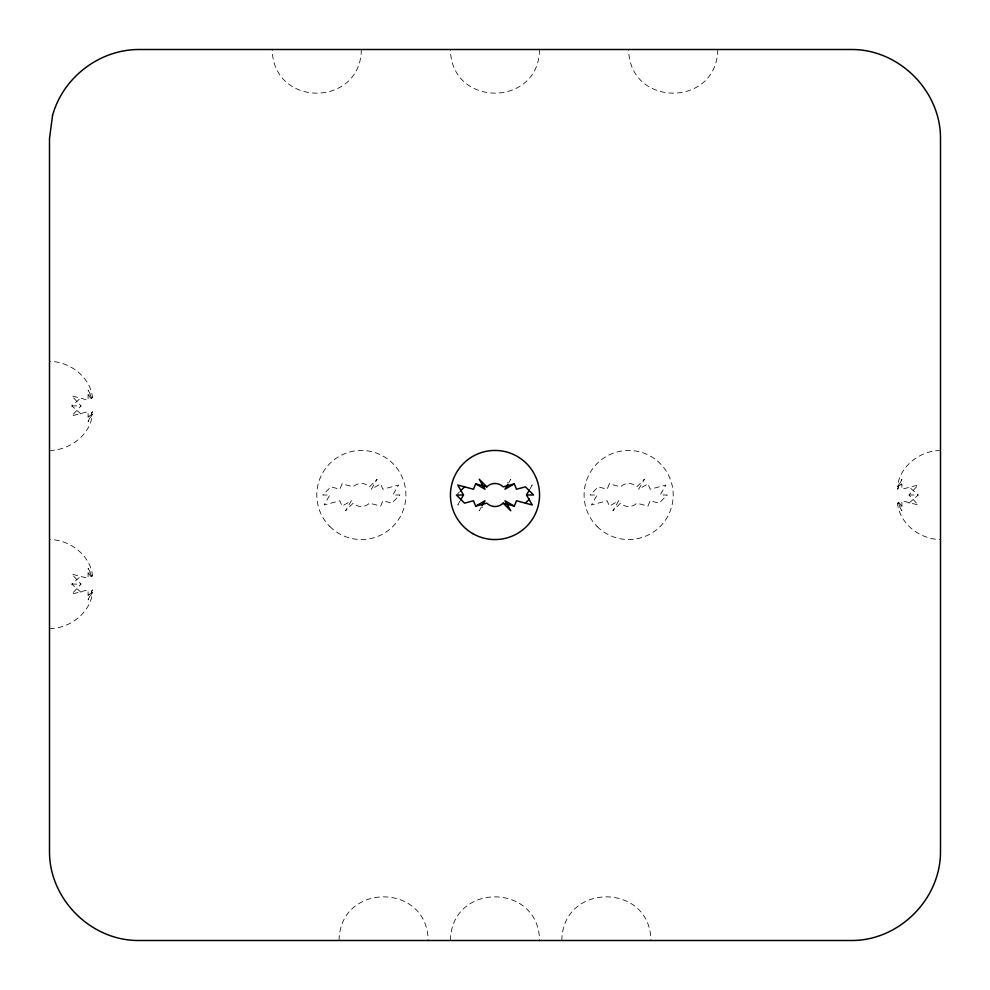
<?xml version="1.0" encoding="UTF-8"?>
<svg xmlns="http://www.w3.org/2000/svg" width="990" height="990" viewBox="0 0 990 990"><rect width="100%" height="100%" fill="white"/><g stroke="black" fill="none" stroke-linecap="round" stroke-linejoin="round"><path stroke-width="0.74" stroke-dasharray="4.95 3.71" d="M361.35 49.5C360.669 107.687 272.931 107.687 272.25 49.5M339.075 940.5C339.756 882.313 427.494 882.313 428.175 940.5M539.55 49.5C538.869 107.687 451.131 107.687 450.45 49.5M450.45 940.5C451.131 882.313 538.869 882.313 539.55 940.5M561.825 940.5C562.506 882.313 650.244 882.313 650.925 940.5M717.75 49.5C717.069 107.687 629.331 107.687 628.65 49.5M459.892 501.237L457.739 504.987L461.835 503.885M481.412 507.004L479.247 510.753L482.501 507.499M508.588 482.996L510.753 479.247L507.499 482.501M530.108 488.763L532.261 485.013L528.165 486.115M49.5 450.45C69.82 450.351 90.461 434.746 92.528 414.055L88.085 421.653L92.528 411.667L88.085 417.038L88.085 411.667L71.775 415.887L81.007 405.9L71.775 395.913L88.085 400.133L88.085 394.762L92.528 397.745C90.461 377.054 69.82 361.449 49.5 361.35M49.5 628.65C69.82 628.551 90.461 612.946 92.528 592.255L88.085 599.853L92.528 589.867L88.085 595.238L88.085 589.867L71.775 594.087L81.007 584.1L71.775 574.113L88.085 578.333L88.085 572.962L92.528 575.945C90.461 555.254 69.82 539.649 49.5 539.55M940.5 450.45C920.18 450.549 899.539 466.154 897.472 486.845L901.915 479.247L897.472 489.233L901.915 483.863L901.915 489.233L918.225 485.013L908.993 495L918.225 504.987L901.915 500.767L901.915 506.138L897.472 503.155C899.539 523.846 920.18 539.451 940.5 539.55M457.442 493.985L459.471 491.943M81.007 414.055L71.775 405.9L81.007 397.745M81.007 592.255L71.775 584.1L81.007 575.945M908.993 503.155L918.225 495L908.993 486.845M88.085 417.038L92.528 414.055M88.085 595.238L92.528 592.255M897.472 486.845L901.915 483.863M71.775 405.9L81.007 405.9M908.993 495L918.225 495M71.775 584.1L81.007 584.1M901.915 506.138L897.472 500.767L901.915 510.753L897.472 503.155M88.085 394.762L92.528 400.133L88.085 390.147L92.528 397.745M88.085 572.962L92.528 578.333L88.085 568.347L92.528 575.945M342.057 483.863L339.83 489.233L330.92 486.845L322.765 495L329.843 495L324.089 504.987L339.83 500.767L342.057 506.138L351.363 500.767L345.597 510.753L353.195 503.155A11.534 11.534 0 0 0 369.505 503.155L380.643 506.138L382.87 500.767L391.78 503.155L399.935 495L392.857 495L398.611 485.013L382.87 489.233L380.643 483.863L371.337 489.233L377.103 479.247L369.505 486.845A11.534 11.534 0 0 0 353.195 486.845L342.057 483.863M609.357 483.863L607.13 489.233L598.22 486.845L590.065 495L597.143 495L591.389 504.987L607.13 500.767L609.357 506.138L618.663 500.767L612.897 510.753L620.495 503.155A11.534 11.534 0 0 0 636.805 503.155L647.943 506.138L650.17 500.767L659.08 503.155L667.235 495L660.157 495L665.911 485.013L650.17 489.233L647.943 483.863L638.637 489.233L644.403 479.247L636.805 486.845A11.534 11.534 0 0 0 620.495 486.845L609.357 483.863M329.843 526.507A44.55 44.55 0 0 0 404.378 506.534A44.55 44.55 0 0 0 349.817 451.972A44.55 44.55 0 0 0 329.843 526.507M597.143 526.507A44.55 44.55 0 0 0 671.678 506.534A44.55 44.55 0 0 0 617.117 451.972A44.55 44.55 0 0 0 597.143 526.507"/><path stroke-width="1.49" d="M529.39 490.013L526.507 495L533.585 495L525.43 486.845L516.52 489.233L514.293 483.863L503.155 486.845A11.534 11.534 0 0 0 486.845 486.845L475.707 483.863L473.48 489.233L457.739 485.013L463.493 495L460.61 499.987M463.493 495L456.415 495L464.57 503.155L473.48 500.767L475.707 506.138L486.845 503.155A11.534 11.534 0 0 0 503.155 503.155L514.293 506.138L516.52 500.767L532.261 504.987L526.507 495M482.13 505.754L485.013 500.767L475.707 506.138M507.87 484.246L504.987 489.233L514.293 483.863M460.499 490.929L464.57 486.845M525.43 503.155L529.501 499.071M475.707 483.863L485.013 489.233L479.247 479.247L486.845 486.845M514.293 506.138L504.987 500.767L510.753 510.753L503.155 503.155M52.532 115.545L49.5 138.6L49.5 851.4C49.203 899.081 90.919 940.797 138.6 940.5L851.4 940.5C899.081 940.797 940.797 899.081 940.5 851.4L940.5 138.6C940.797 90.919 899.081 49.203 851.4 49.5L138.6 49.5C99.21 49.723 62.939 77.554 52.532 115.545M472.725 533.585A44.55 44.55 0 0 0 539.55 495A44.55 44.55 0 0 0 472.725 456.415A44.55 44.55 0 0 0 472.725 533.585"/></g></svg>
